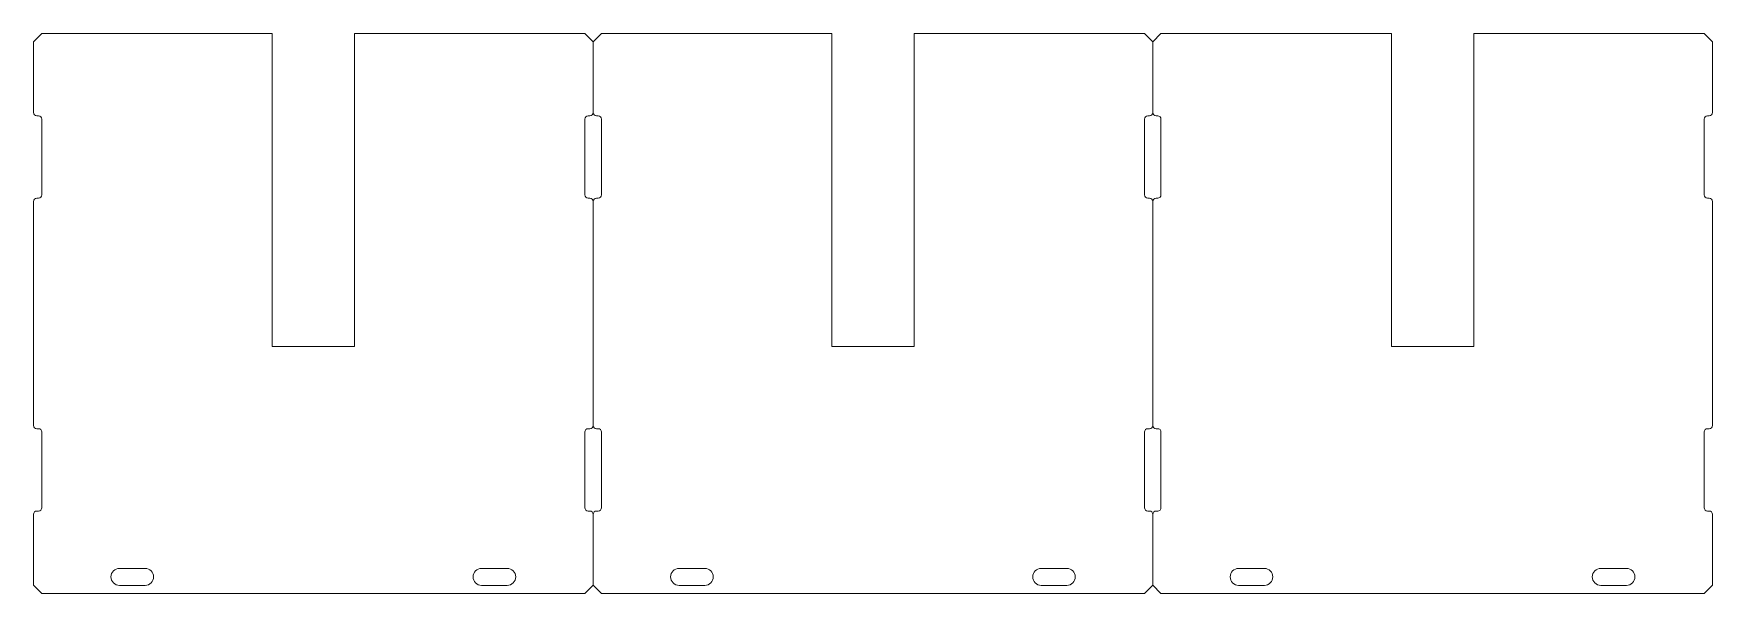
# Model space of a CAD drawing. Header units: millimetres. Extents: x -481 to 539, y -57 to 283.
import ezdxf

# ---------------------------------------------------------------- set-up
doc = ezdxf.new("R2010")
doc.units = ezdxf.units.MM

msp = doc.modelspace()

# ---------------------------------------------------------------- linework, layer by layer
at = {"color": 7, "linetype": 'Continuous', "lineweight": 15}
for p, q in [((-481.5, 278.3), (-476.5, 283.3)), ((-481.5, 235.3), (-481.5, 278.3)), ((-476.5, 283.3), (-336.5, 283.3)), ((-336.5, 283.3), (-336.5, 93.3)), ((-286.5, 283.3), (-146.5, 283.3)), ((-286.5, 93.3), (-286.5, 283.3)), ((-146.5, 283.3), (-141.5, 278.3)), ((-136.5, 283.3), (-141.5, 278.3)), ((-141.5, 278.3), (-141.5, 235.3)), ((3.5, 283.3), (-136.5, 283.3)), ((3.5, 93.3), (3.5, 283.3)), ((193.5, 283.3), (53.5, 283.3)), ((53.5, 283.3), (53.5, 93.3)), ((198.5, 278.3), (193.5, 283.3)), ((198.5, 278.3), (203.5, 283.3)), ((198.5, 235.3), (198.5, 278.3)), ((203.5, 283.3), (343.5, 283.3)), ((343.5, 283.3), (343.5, 93.3)), ((393.5, 283.3), (533.5, 283.3)), ((393.5, 93.3), (393.5, 283.3)), ((533.5, 283.3), (538.5, 278.3)), ((538.5, 278.3), (538.5, 235.3)), ((-478.5, 233.3), (-479.5, 233.3)), ((-476.5, 185.3), (-476.5, 231.3)), ((-146.5, 231.3), (-146.5, 185.3)), ((-143.5, 233.3), (-144.5, 233.3)), ((-139.5, 233.3), (-138.5, 233.3)), ((-136.5, 231.3), (-136.5, 185.3)), ((193.5, 185.3), (193.5, 231.3)), ((195.5, 233.3), (196.5, 233.3)), ((201.5, 233.3), (200.5, 233.3)), ((203.5, 185.3), (203.5, 231.3)), ((533.5, 231.3), (533.5, 185.3)), ((536.5, 233.3), (535.5, 233.3)), ((-481.5, 45.3), (-481.5, 181.3)), ((-479.5, 183.3), (-478.5, 183.3)), ((-144.5, 183.3), (-143.5, 183.3)), ((-141.5, 181.3), (-141.5, 45.3)), ((-138.5, 183.3), (-139.5, 183.3)), ((196.5, 183.3), (195.5, 183.3)), ((198.5, 45.3), (198.5, 181.3)), ((200.5, 183.3), (201.5, 183.3)), ((535.5, 183.3), (536.5, 183.3)), ((538.5, 181.3), (538.5, 45.3)), ((-336.5, 93.3), (-286.5, 93.3)), ((53.5, 93.3), (3.5, 93.3)), ((343.5, 93.3), (393.5, 93.3)), ((-478.5, 43.3), (-479.5, 43.3)), ((-476.5, -4.7), (-476.5, 41.3)), ((-146.5, 41.3), (-146.5, -4.7)), ((-143.5, 43.3), (-144.5, 43.3)), ((-139.5, 43.3), (-138.5, 43.3)), ((-136.5, 41.3), (-136.5, -4.7)), ((193.5, -4.7), (193.5, 41.3)), ((195.5, 43.3), (196.5, 43.3)), ((201.5, 43.3), (200.5, 43.3)), ((203.5, -4.7), (203.5, 41.3)), ((533.5, 41.3), (533.5, -4.7)), ((536.5, 43.3), (535.5, 43.3)), ((-481.5, -51.7), (-481.5, -8.7)), ((-479.5, -6.7), (-478.5, -6.7)), ((-144.5, -6.7), (-143.5, -6.7)), ((-141.5, -8.7), (-141.5, -51.7)), ((-138.5, -6.7), (-139.5, -6.7)), ((196.5, -6.7), (195.5, -6.7)), ((198.5, -51.7), (198.5, -8.7)), ((200.5, -6.7), (201.5, -6.7)), ((535.5, -6.7), (536.5, -6.7)), ((538.5, -8.7), (538.5, -51.7)), ((-429.3, -41.6), (-413.7, -41.6)), ((-209.3, -41.6), (-193.7, -41.6)), ((-73.7, -41.6), (-89.3, -41.6)), ((146.3, -41.6), (130.7, -41.6)), ((250.7, -41.6), (266.3, -41.6)), ((470.7, -41.6), (486.3, -41.6)), ((-476.5, -56.7), (-481.5, -51.7)), ((-146.5, -56.7), (-476.5, -56.7)), ((-413.7, -51.9), (-429.3, -51.9)), ((-193.7, -51.9), (-209.3, -51.9)), ((-141.5, -51.7), (-146.5, -56.7)), ((-141.5, -51.7), (-136.5, -56.7)), ((-136.5, -56.7), (193.5, -56.7)), ((-89.3, -51.9), (-73.7, -51.9)), ((130.7, -51.9), (146.3, -51.9)), ((193.5, -56.7), (198.5, -51.7)), ((203.5, -56.7), (198.5, -51.7)), ((533.5, -56.7), (203.5, -56.7)), ((266.3, -51.9), (250.7, -51.9)), ((486.3, -51.9), (470.7, -51.9)), ((538.5, -51.7), (533.5, -56.7))]:
    msp.add_line(p, q, dxfattribs=at)
for centre, radius, start, end in [((-479.5, 235.3), 2, 180, 270), ((-143.5, 235.3), 2, 270, 0), ((-139.5, 235.3), 2, 180, 270), ((196.5, 235.3), 2, 270, 0), ((200.5, 235.3), 2, 180, 270), ((536.5, 235.3), 2, 270, 0), ((-478.5, 231.3), 2, 0, 90), ((-144.5, 231.3), 2, 90, 180), ((-138.5, 231.3), 2, 0, 90), ((195.5, 231.3), 2, 90, 180), ((201.5, 231.3), 2, 0, 90), ((535.5, 231.3), 2, 90, 180), ((-478.5, 185.3), 2, 270, 0), ((-144.5, 185.3), 2, 180, 270), ((-138.5, 185.3), 2, 270, 0), ((195.5, 185.3), 2, 180, 270), ((201.5, 185.3), 2, 270, 0), ((535.5, 185.3), 2, 180, 270), ((-479.5, 181.3), 2, 90, 180), ((-143.5, 181.3), 2, 0, 90), ((-139.5, 181.3), 2, 90, 180), ((196.5, 181.3), 2, 0, 90), ((200.5, 181.3), 2, 90, 180), ((536.5, 181.3), 2, 0, 90), ((-479.5, 45.3), 2, 180, 270), ((-478.5, 41.3), 2, 0, 90), ((-144.5, 41.3), 2, 90, 180), ((-143.5, 45.3), 2, 270, 0), ((-139.5, 45.3), 2, 180, 270), ((-138.5, 41.3), 2, 0, 90), ((195.5, 41.3), 2, 90, 180), ((196.5, 45.3), 2, 270, 0), ((200.5, 45.3), 2, 180, 270), ((201.5, 41.3), 2, 0, 90), ((535.5, 41.3), 2, 90, 180), ((536.5, 45.3), 2, 270, 0), ((-479.5, -8.7), 2, 90, 180), ((-478.5, -4.7), 2, 270, 0), ((-144.5, -4.7), 2, 180, 270), ((-143.5, -8.7), 2, 0, 90), ((-139.5, -8.7), 2, 90, 180), ((-138.5, -4.7), 2, 270, 0), ((195.5, -4.7), 2, 180, 270), ((196.5, -8.7), 2, 0, 90), ((200.5, -8.7), 2, 90, 180), ((201.5, -4.7), 2, 270, 0), ((535.5, -4.7), 2, 180, 270), ((536.5, -8.7), 2, 0, 90), ((-429.3, -46.7), 5.15, 90, 270), ((-413.7, -46.7), 5.15, 270, 90), ((-209.3, -46.7), 5.15, 90, 270), ((-193.7, -46.7), 5.15, 270, 90), ((-89.3, -46.7), 5.15, 90, 270), ((-73.7, -46.7), 5.15, 270, 90), ((130.7, -46.7), 5.15, 90, 270), ((146.3, -46.7), 5.15, 270, 90), ((250.7, -46.7), 5.15, 90, 270), ((266.3, -46.7), 5.15, 270, 90), ((470.7, -46.7), 5.15, 90, 270), ((486.3, -46.7), 5.15, 270, 90)]:
    msp.add_arc(centre, radius, start, end, dxfattribs=at)

doc.saveas('drawing.dxf')
